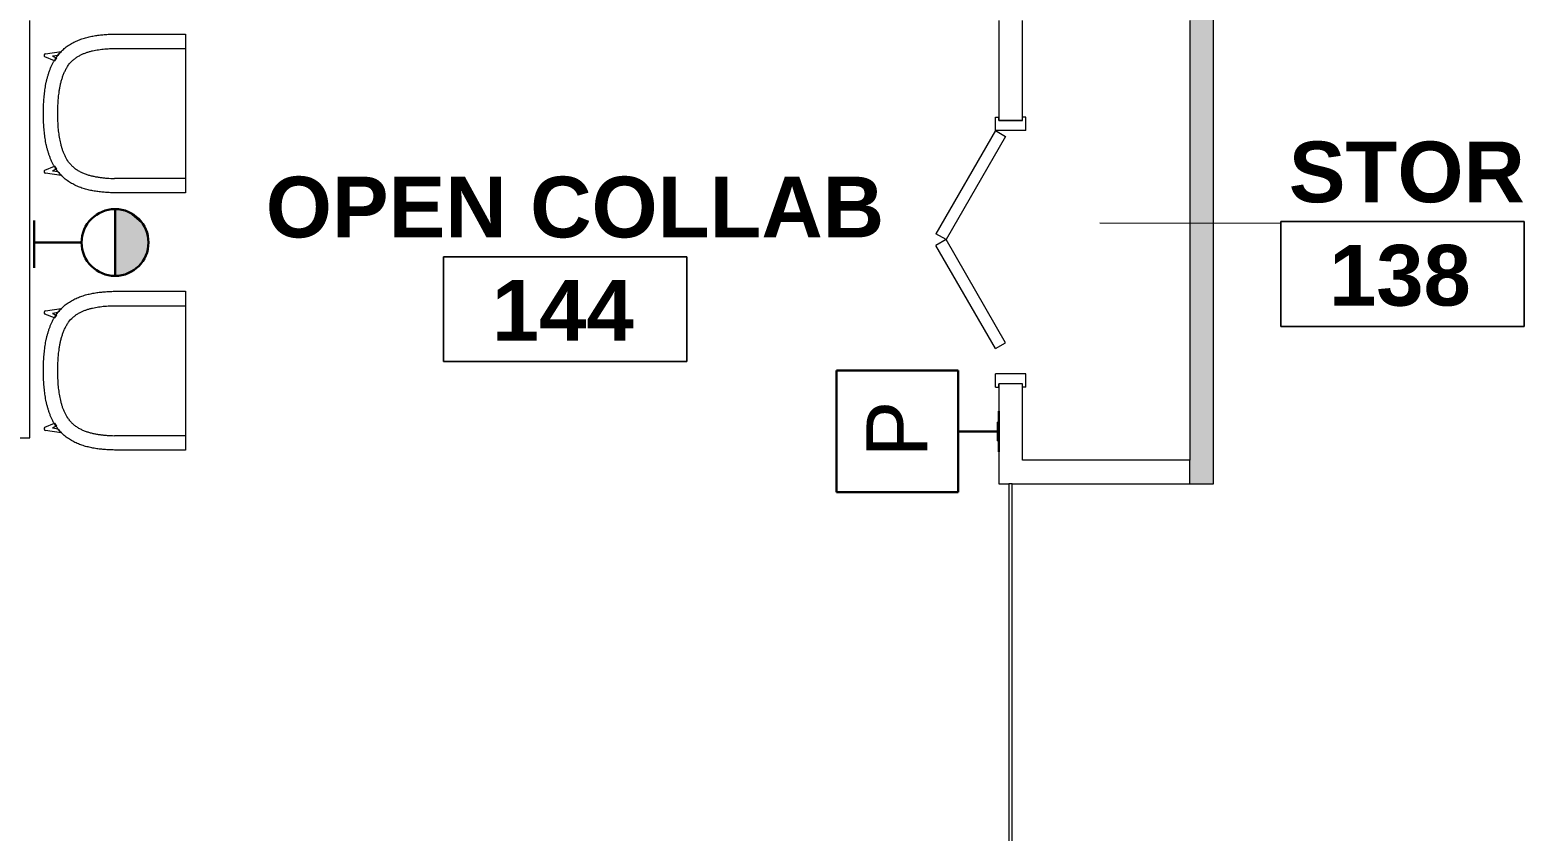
# Model space of a CAD drawing. Header units: inches. Extents: x 0 to 1865, y 0 to 1094.
# Drawn here: x 593.4 to 814.5, y 803.8 to 922.4 of the extents above; entities that cross this region are included whole.
import ezdxf

# ---------------------------------------------------------------- set-up
doc = ezdxf.new("R2010")
doc.units = ezdxf.units.IN
doc.header["$MEASUREMENT"] = 0
for name, color, linetype, lineweight in [('A-ANNO-NOTE', 131, 'Continuous', 9), ('A-AREA-IDEN', 2, 'Continuous', 9), ('A-DOOR', 31, 'Continuous', 13), ('A-DOOR-FRAM', 31, 'Continuous', 20), ('A-WALL', 113, 'Continuous', 13), ('A-WALL-PATT', 111, 'Continuous', 13), ('E-ELEC-FIXT', 91, 'Continuous', 9), ('I-FURN', 30, 'Continuous', 9), ('I-WALL', 2, 'Continuous', 13)]:
    doc.layers.add(name, color=color, linetype=linetype, lineweight=lineweight)
doc.styles.add('Swis721 Lt BT', font='swissl.ttf', dxfattribs={"height": 9})
doc.styles.add('Swis721 Lt BT_B', font='', dxfattribs={"height": 9})
doc.styles.get('Swis721 Lt BT_B').set_extended_font_data('Swis721 Lt BT', bold=True)

# ---------------------------------------------------------------- blocks, each defined once
blk = doc.blocks.new('Bifold_2 panel w Frame - Int-PB-F-WDMF-36_ x 84_-7355125-Level 05 POWER _ SIGNAL')
at = {"layer": 'A-DOOR'}
for p, q in [((-14.28, 2.25), (0.99, 11.06)), ((1.86, 9.55), (0.99, 11.06)), ((1.86, 9.55), (2.74, 11.06)), ((18, 2.25), (2.74, 11.06)), ((-13.4, 0.73), (1.86, 9.55)), ((17.12, 0.73), (1.86, 9.55)), ((-14.28, 2.25), (-13.4, 0.73)), ((18, 2.25), (17.12, 0.73))]:
    blk.add_line(p, q, dxfattribs=at)
at = {"layer": 'A-DOOR-FRAM'}
for p, q in [((-20, 2.25), (-18, 2.25)), ((-20, 2.25), (-20, 1.75)), ((-18, -2.25), (-18, 2.25)), ((18, -2.25), (18, 2.25)), ((18, 2.25), (20, 2.25)), ((20, 2.25), (20, 1.75)), ((-20, 1.75), (-19.5, 1.75)), ((-19.5, -1.75), (-19.5, 1.75)), ((19.5, 1.75), (20, 1.75)), ((19.5, -1.75), (19.5, 1.75)), ((-20, -1.75), (-19.5, -1.75)), ((-20, -2.25), (-20, -1.75)), ((19.5, -1.75), (20, -1.75)), ((20, -2.25), (20, -1.75)), ((-20, -2.25), (-18, -2.25)), ((18, -2.25), (20, -2.25))]:
    blk.add_line(p, q, dxfattribs=at)
blk = doc.blocks.new('Seating-Chair-Teknion-BBTCS_Tulip-R2013 - Sled Work Chair-7177571-Level 05 POWER _ SIGNAL')
at = {"layer": 'I-FURN'}
for p, q in [((-11.75, 0), (-11.75, 10.5)), ((-11.75, 10.5), (11.75, 10.5)), ((-9.62, 0), (-9.62, 10.5)), ((9.63, 10.5), (9.63, 0)), ((11.75, 10.5), (11.75, 0)), ((-8.84, -10.2), (-9.19, -7.85)), ((-8.6, -8.34), (-8.48, -9.18)), ((-8.48, -9.18), (-8.23, -8.57)), ((-8.23, -8.57), (-7.8, -8.86)), ((7.8, -8.86), (8.23, -8.57)), ((8.23, -8.57), (8.48, -9.18)), ((8.48, -9.18), (8.6, -8.34)), ((9.19, -7.85), (8.84, -10.2)), ((-7.8, -8.86), (-8.38, -10.29)), ((8.38, -10.29), (7.8, -8.86))]:
    blk.add_line(p, q, dxfattribs=at)
for centre, radius, start, end in [((-2.42, -0.37), 10.09, 227.8649, 232.2029), ((2.42, -0.37), 10.09, 307.7971, 312.1351), ((-8.59, -10.15), 0.253, 189.7663, 326.4154), ((8.59, -10.15), 0.253, 213.5846, 350.2337)]:
    blk.add_arc(centre, radius, start, end, dxfattribs=at)
for points, knots in [([(-8.81, -8.21), (-9, -8.04), (-9.37, -7.69), (-9.85, -7.13), (-10.2, -6.61), (-10.45, -6.17), (-10.62, -5.84), (-10.78, -5.5), (-10.92, -5.15), (-11.05, -4.8), (-11.16, -4.44), (-11.26, -4.08), (-11.38, -3.6), (-11.48, -3.11), (-11.56, -2.62), (-11.62, -2.12), (-11.69, -1.5), (-11.73, -0.75), (-11.75, -0.25), (-11.75, 0)], [-1, -1, -1, -1, -0.916667, -0.833333, -0.75, -0.708333, -0.666667, -0.625, -0.583333, -0.541667, -0.5, -0.458333, -0.416667, -0.333333, -0.291667, -0.25, -0.166667, -0.083333, 0, 0, 0, 0]), ([(-7.2, -6.77), (-7.45, -6.58), (-7.79, -6.26), (-8.18, -5.78), (-8.44, -5.39), (-8.63, -5.05), (-8.76, -4.77), (-8.89, -4.49), (-9.02, -4.13), (-9.16, -3.68), (-9.28, -3.23), (-9.4, -2.63), (-9.51, -1.87), (-9.59, -0.94), (-9.62, -0.32), (-9.62, 0)], [-1, -1, -1, -1, -0.875, -0.8125, -0.75, -0.6875, -0.65625, -0.625, -0.5625, -0.5, -0.4375, -0.375, -0.25, -0.125, 0, 0, 0, 0]), ([(7.2, -6.77), (7.35, -6.66), (7.62, -6.42), (7.97, -6.05), (8.24, -5.7), (8.43, -5.4), (8.57, -5.17), (8.69, -4.94), (8.84, -4.61), (9, -4.2), (9.16, -3.69), (9.29, -3.17), (9.39, -2.65), (9.48, -2.12), (9.54, -1.59), (9.6, -0.89), (9.62, -0.35), (9.63, 0)], [0, 0, 0, 0, 0.071429, 0.142857, 0.214286, 0.25, 0.285714, 0.321429, 0.357143, 0.428571, 0.5, 0.571429, 0.642857, 0.714286, 0.785714, 0.857143, 1, 1, 1, 1]), ([(11.75, 0), (11.75, -0.25), (11.73, -0.75), (11.68, -1.5), (11.61, -2.24), (11.52, -2.86), (11.43, -3.35), (11.35, -3.72), (11.26, -4.08), (11.16, -4.44), (11.05, -4.8), (10.92, -5.15), (10.78, -5.5), (10.57, -5.95), (10.27, -6.5), (9.85, -7.13), (9.37, -7.69), (9, -8.04), (8.81, -8.21)], [-1, -1, -1, -1, -0.916667, -0.833333, -0.75, -0.666667, -0.625, -0.583333, -0.541667, -0.5, -0.458333, -0.416667, -0.375, -0.333333, -0.25, -0.166667, -0.083333, 0, 0, 0, 0]), ([(0, -10.5), (-0.31, -10.5), (-0.94, -10.49), (-1.87, -10.45), (-2.79, -10.37), (-3.55, -10.27), (-4.16, -10.17), (-4.62, -10.08), (-5.07, -9.98), (-5.52, -9.85), (-5.96, -9.72), (-6.4, -9.57), (-6.84, -9.4), (-7.25, -9.2), (-7.66, -8.99), (-8.19, -8.67), (-8.57, -8.4), (-8.81, -8.21)], [-1, -1, -1, -1, -0.9, -0.8, -0.7, -0.6, -0.55, -0.5, -0.45, -0.4, -0.35, -0.3, -0.25, -0.2, -0.15, -0.1, 0, 0, 0, 0]), ([(0, -8.37), (-0.27, -8.38), (-0.68, -8.37), (-1.22, -8.35), (-1.61, -8.33), (-2.01, -8.3), (-2.41, -8.27), (-2.81, -8.22), (-3.25, -8.16), (-3.74, -8.09), (-4.26, -7.98), (-4.78, -7.86), (-5.21, -7.73), (-5.55, -7.61), (-5.88, -7.49), (-6.29, -7.31), (-6.75, -7.06), (-7.05, -6.87), (-7.2, -6.77)], [-1, -1, -1, -1, -0.892857, -0.839286, -0.785714, -0.732143, -0.678571, -0.625, -0.571429, -0.5, -0.428571, -0.357143, -0.285714, -0.25, -0.214286, -0.142857, -0.071429, 0, 0, 0, 0]), ([(7.2, -6.77), (6.94, -6.95), (6.55, -7.19), (5.98, -7.45), (5.55, -7.62), (5.1, -7.76), (4.5, -7.93), (3.74, -8.09), (2.81, -8.23), (1.88, -8.32), (0.95, -8.36), (0.32, -8.38), (0, -8.37)], [-1, -1, -1, -1, -0.875, -0.8125, -0.75, -0.6875, -0.625, -0.5, -0.375, -0.25, -0.125, 0, 0, 0, 0]), ([(8.81, -8.21), (8.57, -8.4), (8.19, -8.67), (7.66, -8.99), (7.25, -9.2), (6.84, -9.4), (6.4, -9.57), (5.96, -9.72), (5.52, -9.85), (5.07, -9.98), (4.62, -10.08), (4.16, -10.17), (3.7, -10.25), (3.25, -10.31), (2.64, -10.38), (1.87, -10.45), (0.94, -10.49), (0.31, -10.5), (0, -10.5)], [-1, -1, -1, -1, -0.9, -0.85, -0.8, -0.75, -0.7, -0.65, -0.6, -0.55, -0.5, -0.45, -0.4, -0.35, -0.3, -0.2, -0.1, 0, 0, 0, 0])]:
    blk.add_open_spline(points, degree=3, knots=knots, dxfattribs=at)
blk = doc.blocks.new('PS - Junction Box _Wall Base_ - Push to Exit-4868767-Level 05 POWER _ SIGNAL')
at = {"layer": 'E-ELEC-FIXT'}
for p, q in [((736.55, 861.59), (736.55, 864.34)), ((736.73, 864.34), (736.55, 864.34)), ((736.55, 861.59), (736.73, 861.59))]:
    blk.add_line(p, q, dxfattribs=at)
blk = doc.blocks.new('Room Tag - Room Name and Number-3379422-Level 05 POWER _ SIGNAL')
at = {"layer": 'A-AREA-IDEN'}
for p, q in [((-0.1881, -0.1636), (-0.1881, -0.0018)), ((-0.1881, -0.0018), (0.1869, -0.0018)), ((0.1869, -0.0018), (-0.1881, -0.0018)), ((-0.1881, -0.0018), (-0.1881, -0.1636)), ((0.1869, -0.0018), (0.1869, -0.1636)), ((0.1869, -0.1636), (0.1869, -0.0018)), ((0.1869, -0.1636), (-0.1881, -0.1636)), ((-0.1881, -0.1636), (0.1869, -0.1636))]:
    blk.add_line(p, q, dxfattribs=at)

msp = doc.modelspace()

# ---------------------------------------------------------------- hatches: boundary and pattern name
at = {"layer": 'A-ANNO-NOTE'}
for points in [[(605.97, 886), (607.77, 895.56), (605.97, 895.9), (605.97, 887.35)], [(605.97, 886), (606.89, 886.09), (607.77, 895.56), (606.22, 887.35)], [(606.89, 895.82), (606.28, 895.88), (606.28, 895.87)], [(607.77, 895.56), (606.89, 895.82), (606.28, 895.84)], [(606.89, 886.09), (609.42, 887.4), (607.77, 895.56), (607, 887.35)], [(608.71, 895.08), (608.48, 895.22), (607.77, 895.56)], [(609.52, 894.4), (608.71, 895.08), (607.77, 895.56)], [(609.42, 887.4), (610.23, 893.46), (607.77, 895.56)], [(610.23, 893.46), (609.52, 894.4), (607.77, 895.56)], [(609.52, 894.4), (609.23, 894.68), (608.71, 895.08)], [(609.42, 887.4), (610.92, 890.82), (610.23, 893.46)], [(610.23, 893.46), (610.02, 893.8), (609.52, 894.4)], [(610.92, 891.08), (610.42, 893.12), (610.23, 893.46)], [(610.92, 890.82), (610.92, 891.08), (610.23, 893.46)], [(610.74, 892.25), (610.67, 892.51), (610.42, 893.12)], [(610.92, 891.08), (610.74, 892.25), (610.42, 893.12)], [(610.92, 891.08), (610.89, 891.48), (610.74, 892.25)], [(609.42, 887.4), (610.58, 889.15), (610.92, 890.82)], [(609.42, 887.4), (610.09, 888.21), (610.58, 889.15)], [(610.09, 888.21), (610.36, 888.67), (610.58, 889.15)], [(610.58, 889.15), (610.74, 889.65), (610.92, 890.82)], [(610.74, 889.65), (610.81, 889.9), (610.92, 890.82)], [(606.89, 886.09), (608.59, 886.75), (609.32, 887.35)], [(606.89, 886.09), (608.37, 886.62), (608.59, 886.75)], [(608.59, 886.75), (608.92, 886.98), (609.36, 887.35)], [(606.89, 886.09), (607.65, 886.29), (608.37, 886.62)]]:
    msp.add_hatch(color=256, dxfattribs=at).paths.add_polyline_path(points, flags=0)
at = {"layer": 'A-WALL-PATT', "lineweight": 9}
msp.add_hatch(color=7, dxfattribs=at).paths.add_polyline_path([(765, 855.22), (768.5, 855.22), (768.5, 1093.8), (765, 1093.8), (765, 858.72)], flags=0)

# ---------------------------------------------------------------- linework, layer by layer
at = {"layer": 'A-ANNO-NOTE'}
msp.add_line((605.97, 895.9), (605.97, 886), dxfattribs=at)
at = {"layer": 'A-ANNO-NOTE', "lineweight": 30}
for p, q in [((605.97, 895.9), (605.97, 886)), ((594.01, 894.23), (594.01, 887.22)), ((594.01, 890.96), (601.02, 890.96)), ((730.73, 871.97), (712.73, 871.97)), ((712.73, 871.97), (712.73, 853.97)), ((730.73, 853.97), (730.73, 871.97)), ((736.73, 865.97), (736.73, 859.97)), ((736.73, 862.97), (730.73, 862.97)), ((712.73, 853.97), (730.73, 853.97))]:
    msp.add_line(p, q, dxfattribs=at)
msp.add_circle((605.97, 890.95), 4.95, dxfattribs=at)
msp.add_circle((605.97, 890.95), 4.95, dxfattribs=at)
msp.add_circle((605.97, 890.95), 4.95, dxfattribs=at)
msp.add_circle((605.97, 890.95), 4.95, dxfattribs=at)
msp.add_circle((605.97, 890.95), 4.95, dxfattribs=at)
msp.add_circle((605.97, 890.95), 4.95, dxfattribs=at)
msp.add_circle((605.97, 890.95), 4.95, dxfattribs=at)
at = {"layer": 'A-ANNO-NOTE'}
msp.add_arc((605.97, 890.95), 4.95, 270, 90, dxfattribs=at)
at = {"layer": 'A-AREA-IDEN'}
msp.add_line((751.68, 893.85), (778.47, 893.83), dxfattribs=at)
at = {"layer": 'A-WALL'}
for p, q in [((765, 855.22), (765, 858.72)), ((738.73, 855.22), (738.23, 855.22))]:
    msp.add_line(p, q, dxfattribs=at)
at = {"layer": 'I-WALL', "color": 8, "lineweight": 20}
for p, q in [((768.5, 855.22), (768.5, 1093.8)), ((765, 923.81), (765, 858.72)), ((765, 855.22), (768.5, 855.22))]:
    msp.add_line(p, q, dxfattribs=at)
at = {"layer": 'I-WALL'}
for p, q in [((593.37, 862), (593.37, 923.81)), ((736.73, 923.81), (736.73, 909.01)), ((740.23, 909.01), (740.23, 923.81)), ((736.73, 909.01), (740.23, 909.01)), ((736.73, 870.01), (736.73, 855.22)), ((740.23, 870.01), (736.73, 870.01)), ((740.23, 858.72), (740.23, 870.01)), ((507.31, 862), (593.37, 862)), ((765, 858.72), (740.23, 858.72)), ((736.73, 855.22), (738.23, 855.22)), ((738.23, 855.22), (738.23, 794.25)), ((738.73, 794.25), (738.73, 855.22)), ((738.73, 855.22), (765, 855.22))]:
    msp.add_line(p, q, dxfattribs=at)

# ---------------------------------------------------------------- block references
at = {"layer": 'A-AREA-IDEN', "xscale": 95.99999999999994, "yscale": 95.99999999999994, "zscale": 95.99999999999994}
for p in [(796.53, 894.22), (672.64, 889.02)]:
    msp.add_blockref('Room Tag - Room Name and Number-3379422-Level 05 POWER _ SIGNAL', p, dxfattribs=at)
at = {"layer": 'A-DOOR', "rotation": 90.00000000000021}
msp.add_blockref('Bifold_2 panel w Frame - Int-PB-F-WDMF-36_ x 84_-7355125-Level 05 POWER _ SIGNAL', (738.48, 889.51), dxfattribs=at)
at = {"layer": 'E-ELEC-FIXT'}
msp.add_blockref('PS - Junction Box _Wall Base_ - Push to Exit-4868767-Level 05 POWER _ SIGNAL', (0, 0), dxfattribs=at)
at = {"layer": 'I-FURN', "rotation": 269.9999999999999}
for p in [(605.87, 910.06), (605.87, 871.97)]:
    msp.add_blockref('Seating-Chair-Teknion-BBTCS_Tulip-R2013 - Sled Work Chair-7177571-Level 05 POWER _ SIGNAL', p, dxfattribs=at)

# ---------------------------------------------------------------- texts
at = {"layer": 'A-ANNO-NOTE', "insert": (717.16, 859.14), "char_height": 9, "width": 9.393, "attachment_point": 1, "rotation": 90, "style": 'Swis721 Lt BT'}
msp.add_mtext('P', dxfattribs=at)
at = {"layer": 'A-AREA-IDEN', "char_height": 9, "attachment_point": 1, "style": 'Swis721 Lt BT_B'}
for s, insert, width in [('STOR', (779.66, 905.9), 40.602), ('OPEN COLLAB', (628.28, 900.7), 107.262), ('138', (785.61, 890.6), 25.452), ('144', (661.73, 885.4), 25.452)]:
    msp.add_mtext(s, dxfattribs=dict(at, insert=insert, width=width))

doc.saveas('drawing.dxf')
